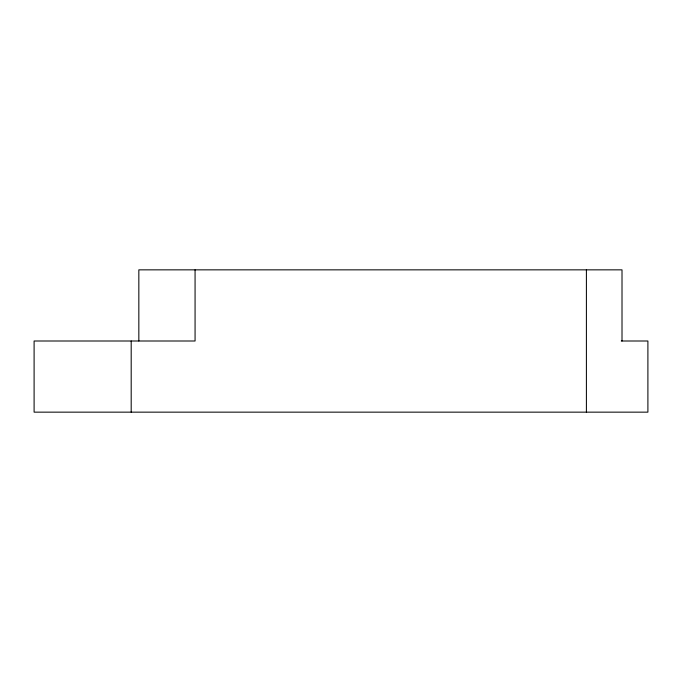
<?xml version="1.0" encoding="UTF-8"?>
<svg xmlns="http://www.w3.org/2000/svg" width="682" height="682" viewBox="0 0 682 682"><rect width="100%" height="100%" fill="white"/><g stroke="black" fill="none" stroke-linecap="round" stroke-linejoin="round"><path stroke-width="1.02" d="M621.259 341L647.9 341L647.9 412.15L34.1 412.15L34.1 341L195.069 341L195.069 269.85M622.01 341L622.01 269.85L138.838 269.85L138.838 341M586.401 269.85L586.401 412.15M131.191 341L131.191 412.15"/></g></svg>
